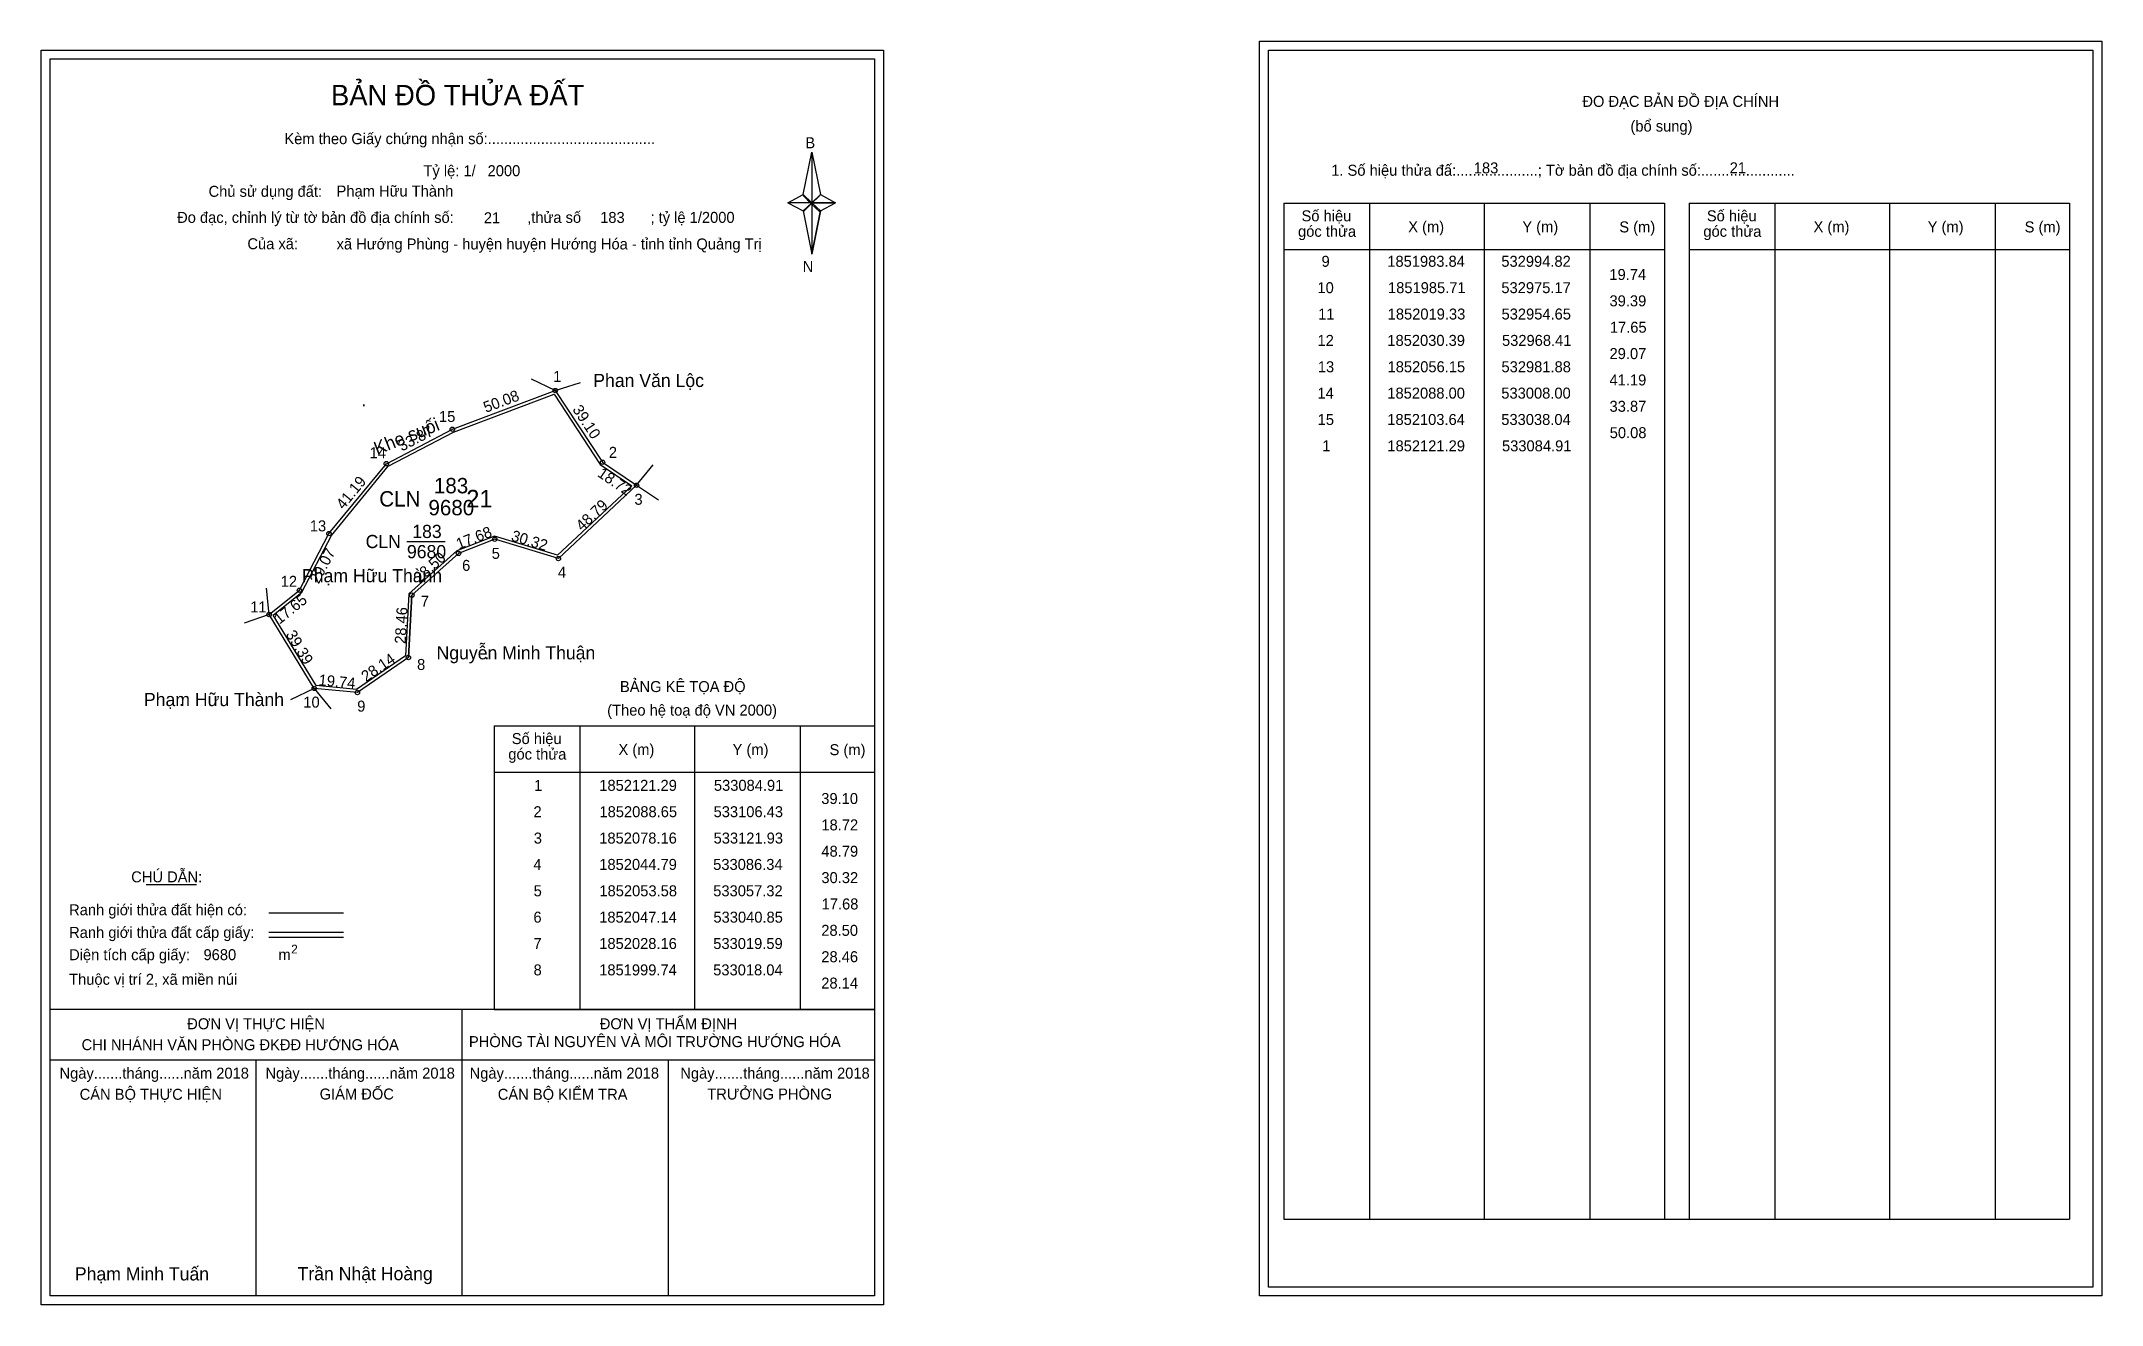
# Model space of a CAD drawing. Extents: x 532851 to 533789, y 1851705 to 1852280.
import ezdxf

# ---------------------------------------------------------------- set-up
doc = ezdxf.new("R2010")
doc.units = 0
for name, color, linetype in [('Level 1', 7, 'Continuous'), ('Level 10', 7, 'Continuous'), ('Level 11', 7, 'Continuous'), ('Level 13', 7, 'Continuous'), ('Level 2', 7, 'Continuous'), ('Level 22', 7, 'Continuous'), ('Level 27', 7, 'Continuous'), ('Level 3', 7, 'Continuous'), ('Level 36', 7, 'Continuous'), ('Level 4', 7, 'Continuous'), ('Level 49', 7, 'Continuous'), ('Level 5', 7, 'Continuous'), ('Level 53', 7, 'Continuous'), ('Level 55', 7, 'Continuous'), ('Level 6', 7, 'Continuous'), ('Level 60', 7, 'Continuous'), ('Level 63', 7, 'Continuous'), ('Level 7', 7, 'Continuous'), ('Level 9', 7, 'Continuous')]:
    doc.layers.add(name, color=color, linetype=linetype)

msp = doc.modelspace()

# ---------------------------------------------------------------- linework, layer by layer
at = {"layer": 'Level 1'}
for p, q in [((533409.53, 1852276.29), (533409.53, 1852276.29)), ((532854.88, 1852272.29), (532854.88, 1852272.29)), ((533197.73, 1852210.53), (533201.66, 1852229.81)), ((533201.66, 1852229.81), (533201.66, 1852206.76)), ((533201.66, 1852229.81), (533205.6, 1852210.53)), ((533190.84, 1852206.76), (533197.73, 1852210.53)), ((533197.73, 1852210.53), (533201.66, 1852206.76)), ((533201.37, 1852206.32), (533197.73, 1852210.09)), ((533205.3, 1852210.09), (533201.37, 1852206.32)), ((533201.37, 1852206.32), (533205.3, 1852210.09)), ((533205.6, 1852210.53), (533201.66, 1852206.76)), ((533201.66, 1852206.76), (533197.73, 1852203.08)), ((533201.37, 1852206.32), (533197.73, 1852202.64)), ((533197.73, 1852202.64), (533201.37, 1852206.32)), ((533197.73, 1852203.08), (533201.66, 1852183.36)), ((533205.3, 1852202.64), (533201.37, 1852206.32)), ((533201.66, 1852206.76), (533201.66, 1852183.36)), ((533201.66, 1852206.76), (533212.48, 1852206.76)), ((533201.66, 1852206.76), (533205.6, 1852203.08)), ((533205.6, 1852203.08), (533201.66, 1852183.36)), ((533205.6, 1852203.08), (533212.48, 1852206.76)), ((533416.59, 1852206.58), (533589.8, 1852206.58)), ((533455.77, 1851744.05), (533455.77, 1852206.58)), ((533507.92, 1851744.05), (533507.92, 1852206.58)), ((533555.86, 1852206.58), (533555.86, 1851744.05)), ((533589.8, 1852206.58), (533589.8, 1851744.05)), ((533601.11, 1852206.58), (533774.31, 1852206.58)), ((533640.29, 1851744.05), (533640.29, 1852206.58)), ((533692.43, 1851744.05), (533692.43, 1852206.58)), ((533740.38, 1852206.58), (533740.38, 1851744.05)), ((533774.31, 1852206.58), (533774.31, 1851744.05)), ((533416.59, 1852185.53), (533589.8, 1852185.53)), ((533601.11, 1852185.53), (533774.31, 1852185.53)), ((533057.07, 1851968.64), (533230.27, 1851968.64)), ((533096.25, 1851839.59), (533096.25, 1851968.64)), ((533148.39, 1851839.59), (533148.39, 1851968.64)), ((533196.34, 1851968.64), (533196.34, 1851839.59)), ((533057.07, 1851947.58), (533230.27, 1851947.58)), ((532898.72, 1851896.42), (532921.52, 1851896.42)), ((532954.45, 1851883.61), (532988.47, 1851883.61)), ((532954.45, 1851874.72), (532988.47, 1851874.72)), ((532954.45, 1851872.53), (532988.47, 1851872.53)), ((533068.54, 1851839.59), (532854.88, 1851839.59)), ((533230.27, 1851839.59), (533020.59, 1851839.59)), ((533042.58, 1851709.14), (533042.58, 1851839.59)), ((533057.07, 1851839.58), (533230.27, 1851839.58)), ((533230.28, 1851816.49), (532854.88, 1851816.49)), ((532948.73, 1851709.14), (532948.73, 1851816.49)), ((533136.43, 1851709.14), (533136.43, 1851816.49)), ((533416.59, 1851744.05), (533774.31, 1851744.05)), ((533784.93, 1851713.14), (533784.93, 1851713.14)), ((533230.27, 1851709.14), (533230.27, 1851709.14))]:
    msp.add_line(p, q, dxfattribs=at)
for points in [[(533197.73, 1852210.53), (533201.66, 1852229.81), (533201.66, 1852206.76)], [(533201.66, 1852206.76), (533205.6, 1852210.53), (533212.48, 1852206.76)], [(533190.84, 1852206.76), (533197.73, 1852203.08), (533201.66, 1852206.76)], [(533201.66, 1852206.76), (533201.66, 1852183.36), (533205.6, 1852203.08)]]:
    msp.add_lwpolyline(points, close=True, dxfattribs=at)
at = {"layer": 'Level 10'}
for p, q in [((533121.93, 1852078.16), (533086.34, 1852044.79)), ((533057.32, 1852053.58), (533040.85, 1852047.14)), ((533086.34, 1852044.79), (533057.32, 1852053.58)), ((533040.85, 1852047.14), (533019.59, 1852028.16)), ((533018.04, 1851999.74), (533019.59, 1852028.16))]:
    msp.add_line(p, q, dxfattribs=at)
for points in [[(533018.04, 1851999.74), (532994.82, 1851983.84), (532975.17, 1851985.71), (532954.65, 1852019.33), (532968.41, 1852030.39), (532981.88, 1852056.15), (533008, 1852088), (533038.04, 1852103.64), (533084.91, 1852121.29), (533106.43, 1852088.65), (533121.93, 1852078.16), (533086.34, 1852044.79), (533057.32, 1852053.58), (533040.85, 1852047.14), (533019.59, 1852028.16)], [(533016.68, 1852000.51), (532994.45, 1851985.28), (532976, 1851987.04), (532956.49, 1852019.01), (532969.52, 1852029.48), (532983.05, 1852055.37), (533008.9, 1852086.89), (533038.61, 1852102.36), (533084.36, 1852119.59), (533105.41, 1852087.65), (533119.69, 1852077.98), (533085.97, 1852046.36), (533057.26, 1852055.06), (533040.11, 1852048.35), (533018.22, 1852028.82)]]:
    msp.add_lwpolyline(points, close=True, dxfattribs=at)
at = {"layer": 'Level 11'}
for centre in [(533084.91, 1852121.29), (533038.04, 1852103.64), (533008, 1852088), (533106.43, 1852088.65), (533121.93, 1852078.16), (532981.88, 1852056.15), (533057.32, 1852053.58), (533040.85, 1852047.14), (533086.34, 1852044.79), (532968.41, 1852030.39), (533019.59, 1852028.16), (532954.65, 1852019.33), (533018.04, 1851999.74), (533018.04, 1851999.74), (532975.17, 1851985.71), (532994.82, 1851983.84)]:
    msp.add_circle(centre, 1, dxfattribs=at)
at = {"layer": 'Level 27'}
for p, q in [((533084.91, 1852121.29), (533074.08, 1852126.45)), ((533084.91, 1852121.29), (533096.32, 1852125)), ((533121.93, 1852078.16), (533129.46, 1852087.5)), ((533121.93, 1852078.16), (533131.96, 1852071.58)), ((532954.65, 1852019.33), (532953.4, 1852031.26)), ((532954.65, 1852019.33), (532943.29, 1852015.45)), ((532975.17, 1851985.71), (532964.35, 1851980.52)), ((532975.17, 1851985.71), (532982.78, 1851976.43))]:
    msp.add_line(p, q, dxfattribs=at)
at = {"layer": 'Level 3'}
for p, q in [((533416.59, 1852206.58), (533416.59, 1851744.05)), ((533601.11, 1852206.58), (533601.11, 1851744.05)), ((533057.07, 1851968.64), (533057.07, 1851839.59))]:
    msp.add_line(p, q, dxfattribs=at)
at = {"layer": 'Level 63'}
for points in [[(532850.88, 1852276.29), (533234.28, 1852276.29), (533234.28, 1851705.14), (532850.88, 1851705.14)], [(533405.53, 1852280.29), (533788.93, 1852280.29), (533788.93, 1851709.14), (533405.53, 1851709.14)], [(533409.53, 1852276.29), (533784.93, 1852276.29), (533784.93, 1851713.14), (533409.53, 1851713.14)], [(532854.88, 1852272.29), (533230.28, 1852272.29), (533230.28, 1851709.14), (532854.88, 1851709.14)]]:
    msp.add_lwpolyline(points, close=True, dxfattribs=at)
at = {"layer": 'Level 9'}
msp.add_line((533017.36, 1852052.56), (533034.8, 1852052.56), dxfattribs=at)

# ---------------------------------------------------------------- texts
at = {"layer": 'Level 1'}
for s, height, p in [('BẢN ĐỒ THỬA ĐẤT', 9.3313, (532982.81, 1852251.1)), ('ĐO ĐẠC BẢN ĐỒ ĐỊA CHÍNH', 5, (533552.48, 1852250.41)), ('Kèm theo Giấy chứng nhận số:.........................................', 5, (532961.58, 1852233.44)), ('(bổ sung)', 5, (533574.36, 1852239.17)), ('B', 5, (533198.75, 1852231.56)), ('1. Số hiệu thửa đấ:....................; Tờ bản đồ địa chính số:.......................', 5, (533438.14, 1852219.05)), ('Chủ sử dụng đất:', 5, (532927.06, 1852209.46)), ('Đo đạc, chỉnh lý từ tờ bản đồ địa chính số:                  ,thửa số                 ; tỷ lệ 1/2000', 5, (532912.74, 1852197.6)), ('Số hiệu', 5, (533424.62, 1852198.32)), ('Số hiệu', 5, (533609.14, 1852198.32)), ('Của xã:', 5, (532944.74, 1852185.6)), ('góc thửa', 5, (533423.04, 1852191.26)), ('X (m)', 5, (533473.19, 1852193.37)), ('Y (m)', 5, (533525.14, 1852193.37)), ('S (m)', 5, (533569.3, 1852193.27)), ('góc thửa', 5, (533607.55, 1852191.26)), ('X (m)', 5, (533657.7, 1852193.37)), ('Y (m)', 5, (533709.66, 1852193.37)), ('S (m)', 5, (533753.81, 1852193.27)), ('N', 5, (533197.55, 1852175.22)), ('BẢNG KÊ TỌA ĐỘ', 5, (533114.34, 1851984.04)), ('(Theo hệ toạ độ VN 2000)', 5, (533108.53, 1851973.32)), ('Số hiệu', 5, (533065.1, 1851960.37)), ('góc thửa', 5, (533063.52, 1851953.31)), ('X (m)', 5, (533113.66, 1851955.42)), ('Y (m)', 5, (533165.62, 1851955.42)), ('S (m)', 5, (533209.77, 1851955.32)), ('CHÚ DẪN:', 5, (532891.84, 1851897.43)), ('Ranh giới thửa đất hiện có:', 5, (532863.58, 1851882.43)), ('Ranh giới thửa đất cấp giấy:', 5, (532863.58, 1851872.15)), ('Diện tích cấp giấy:', 5, (532863.58, 1851861.99)), ('m', 5, (532958.89, 1851862.03)), ('2', 4, (532964.68, 1851865.05)), ('Thuộc vị trí 2, xã miền núi', 5, (532863.58, 1851850.79)), ('ĐƠN VỊ THỰC HIỆN', 5, (532917.35, 1851830.55)), ('ĐƠN VỊ THẨM ĐỊNH', 5, (533105.15, 1851830.55)), ('CHI NHÁNH VĂN PHÒNG ĐKĐĐ HƯỚNG HÓA', 5, (532869.26, 1851821.03)), ('PHÒNG TÀI NGUYÊN VÀ MÔI TRƯỜNG HƯỚNG HÓA', 5, (533045.6, 1851822.41)), ('Ngày.......tháng......năm 2018', 5, (532859.21, 1851808.08)), ('Ngày.......tháng......năm 2018', 5, (532952.96, 1851808.08)), ('Ngày.......tháng......năm 2018', 5, (533045.91, 1851808.08)), ('Ngày.......tháng......năm 2018', 5, (533141.82, 1851808.08)), ('CÁN BỘ THỰC HIỆN', 5, (532868.38, 1851798.45)), ('GIÁM ĐỐC', 5, (532977.64, 1851798.57)), ('CÁN BỘ KIỂM TRA', 5, (533058.72, 1851798.45)), ('TRƯỞNG PHÒNG', 5, (533154.1, 1851798.57)), ('Phạm Minh Tuấn', 6, (532866.2, 1851716.22)), ('Trần Nhật Hoàng', 6, (532967.58, 1851716.32))]:
    msp.add_text(s, height=height, dxfattribs=at).set_placement(p)
at = {"layer": 'Level 11'}
msp.add_text('Tỷ lệ: 1/', height=5, dxfattribs=at).set_placement((533024.89, 1852218.82))
at = {"layer": 'Level 13'}
for s, p in [('183', (533019.8, 1852054.16)), ('CLN', (532998.57, 1852049.56)), ('9680', (533017.37, 1852044.96))]:
    msp.add_text(s, height=6, dxfattribs=at).set_placement(p)
at = {"layer": 'Level 2'}
msp.add_text('Phạm Hữu Thành', height=6, dxfattribs=at).set_placement((532969.61, 1852034.01))
at = {"layer": 'Level 22'}
msp.add_text('Khe suối', height=6, rotation=21.8269, dxfattribs=at).set_placement((533003.77, 1852091.9))
at = {"layer": 'Level 3'}
msp.add_text('CLN', height=7, dxfattribs=at).set_placement((533004.78, 1852068.5))
at = {"layer": 'Level 36'}
for p in [(533112.02, 1852122.89), (532996.56, 1852114.11), (533052.65, 1851998.93), (532913.68, 1851977.64)]:
    msp.add_text('.', height=6, dxfattribs=at).set_placement(p)
at = {"layer": 'Level 4'}
msp.add_text('183', height=7, dxfattribs=at).set_placement((533029.64, 1852074.5))
at = {"layer": 'Level 49'}
for s, rotation, p in [('50.08', 20.63504, (533053.33, 1852111.11)), ('39.10', 303.39741, (533092.5, 1852112.68)), ('33.87', 27.50325, (533015.06, 1852093.48)), ('41.19', 50.64502, (532988.53, 1852066.79)), ('18.72', 325.91087, (533103.73, 1852082.51)), ('48.79', 43.15614, (533097.09, 1852057.07)), ('17.68', 21.35619, (533040.96, 1852048.9)), ('30.32', 343.14873, (533064.49, 1852053.08)), ('29.07', 62.39476, (532977.22, 1852032.99)), ('28.50', 41.75709, (533023.05, 1852033.4)), ('17.65', 38.79159, (532959.38, 1852014.66)), ('28.46', 86.87824, (533016.77, 1852005.88)), ('39.39', 301.39784, (532962.03, 1852010.31)), ('28.14', 34.40157, (532998.77, 1851988.49)), ('19.74', 354.5638, (532977, 1851987.14))]:
    msp.add_text(s, height=5, rotation=rotation, dxfattribs=at).set_placement(p)
at = {"layer": 'Level 5'}
msp.add_text('9680', height=7, dxfattribs=at).set_placement((533027.17, 1852064.5))
at = {"layer": 'Level 53'}
for s, p in [('9', (533433.74, 1852177.61)), ('1851983.84', (533463.67, 1852177.61)), ('532994.82', (533515.59, 1852177.61)), ('19.74', (533564.77, 1852171.61)), ('10', (533431.87, 1852165.61)), ('1851985.71', (533464, 1852165.61)), ('532975.17', (533515.6, 1852165.61)), ('39.39', (533564.83, 1852159.61)), ('11', (533432.19, 1852153.61)), ('1852019.33', (533463.85, 1852153.61)), ('532954.65', (533515.68, 1852153.61)), ('12', (533431.89, 1852141.61)), ('1852030.39', (533463.7, 1852141.61)), ('532968.41', (533515.89, 1852141.61)), ('17.65', (533565, 1852147.61)), ('13', (533432.05, 1852129.61)), ('1852056.15', (533463.79, 1852129.61)), ('532981.88', (533515.65, 1852129.61)), ('29.07', (533564.84, 1852135.61)), ('41.19', (533564.83, 1852123.61)), ('14', (533431.87, 1852117.61)), ('1852088.00', (533463.68, 1852117.61)), ('533008.00', (533515.57, 1852117.61)), ('33.87', (533564.84, 1852111.61)), ('15', (533431.98, 1852105.61)), ('1852103.64', (533463.67, 1852105.61)), ('533038.04', (533515.56, 1852105.61)), ('1', (533434.04, 1852093.61)), ('1852121.29', (533463.7, 1852093.61)), ('533084.91', (533515.89, 1852093.61)), ('50.08', (533564.93, 1852099.61)), ('1', (533075.27, 1851939.08)), ('1852121.29', (533104.93, 1851939.08)), ('533084.91', (533157.11, 1851939.08)), ('39.10', (533206, 1851933.08)), ('2', (533074.97, 1851927.08)), ('1852088.65', (533105.02, 1851927.08)), ('533106.43', (533156.97, 1851927.08)), ('3', (533075.12, 1851915.08)), ('1852078.16', (533104.92, 1851915.08)), ('533121.93', (533156.97, 1851915.08)), ('18.72', (533206.05, 1851921.08)), ('48.79', (533206.05, 1851909.08)), ('4', (533074.94, 1851903.08)), ('1852044.79', (533104.93, 1851903.08)), ('533086.34', (533156.79, 1851903.08)), ('30.32', (533206.05, 1851897.08)), ('5', (533075.06, 1851891.08)), ('1852053.58', (533104.99, 1851891.08)), ('533057.32', (533156.81, 1851891.08)), ('6', (533074.95, 1851879.08)), ('1852047.14', (533104.9, 1851879.08)), ('533040.85', (533156.9, 1851879.08)), ('17.68', (533206.16, 1851885.08)), ('7', (533074.98, 1851867.08)), ('1852028.16', (533104.92, 1851867.08)), ('533019.59', (533156.82, 1851867.08)), ('28.50', (533206, 1851873.08)), ('28.46', (533206.02, 1851861.08)), ('8', (533075.02, 1851855.08)), ('1851999.74', (533104.9, 1851855.08)), ('533018.04', (533156.79, 1851855.08)), ('28.14', (533205.99, 1851849.08))]:
    msp.add_text(s, height=5, dxfattribs=at).set_placement(p)
at = {"layer": 'Level 55'}
for s, height, p in [('1', 0.8, (533084.69, 1852121.29)), ('0', 0.22, (533084.83, 1852121.07)), ('0', 0.22, (533084.83, 1852121.07)), ('0', 0.22, (533084.83, 1852121.07)), ('15', 0.8, (533037.49, 1852103.64)), ('0', 0.22, (533037.96, 1852103.42)), ('0', 0.22, (533037.96, 1852103.42)), ('14', 0.8, (533007.43, 1852088)), ('0', 0.22, (533007.92, 1852087.78)), ('0', 0.22, (533007.92, 1852087.78)), ('2', 0.8, (533106.16, 1852088.65)), ('0', 0.22, (533106.35, 1852088.43)), ('3', 0.8, (533121.68, 1852078.16)), ('0', 0.22, (533121.85, 1852077.94)), ('0', 0.22, (533121.85, 1852077.94)), ('13', 0.8, (532981.34, 1852056.15)), ('0', 0.22, (532981.8, 1852055.93)), ('0', 0.22, (532981.8, 1852055.93)), ('5', 0.8, (533057.06, 1852053.58)), ('0', 0.22, (533057.24, 1852053.36)), ('6', 0.8, (533040.58, 1852047.14)), ('0', 0.22, (533040.77, 1852046.92)), ('4', 0.8, (533086.06, 1852044.79)), ('0', 0.22, (533086.26, 1852044.57)), ('12', 0.8, (532967.84, 1852030.39)), ('0', 0.22, (532968.33, 1852030.17)), ('0', 0.22, (532968.33, 1852030.17)), ('7', 0.8, (533019.32, 1852028.16)), ('0', 0.22, (533019.51, 1852027.94)), ('11', 0.8, (532954.13, 1852019.33)), ('0', 0.22, (532954.57, 1852019.11)), ('0', 0.22, (532954.57, 1852019.11)), ('0', 0.22, (532954.57, 1852019.11)), ('0', 0.22, (532954.57, 1852019.11)), ('8', 0.8, (533017.78, 1851999.74)), ('0', 0.22, (533017.96, 1851999.52)), ('10', 0.8, (532974.6, 1851985.71)), ('0', 0.22, (532975.09, 1851985.49)), ('0', 0.22, (532975.09, 1851985.49)), ('0', 0.22, (532975.09, 1851985.49)), ('9', 0.8, (532994.55, 1851983.84)), ('0', 0.22, (532994.74, 1851983.62))]:
    msp.add_text(s, height=height, dxfattribs=at).set_placement(p)
at = {"layer": 'Level 6'}
for s, p in [('2000', (533054.09, 1852218.86)), ('183', (533503.04, 1852220.13)), ('21', (533619.53, 1852220.17)), ('Phạm Hữu Thành', (532985.33, 1852209.59)), ('21', (533052.38, 1852197.42)), ('183', (533105.34, 1852197.58)), ('xã Hướng Phùng - huyện huyện Hướng Hóa - tỉnh tỉnh Quảng Trị', (532985.35, 1852185.51)), ('9680', (532924.76, 1851862))]:
    msp.add_text(s, height=5, dxfattribs=at).set_placement(p)
at = {"layer": 'Level 60'}
for s, p in [('Phan Văn Lộc', (533102.19, 1852122.89)), ('Nguyễn Minh Thuận', (533030.87, 1851998.93)), ('Phạm Hữu Thành', (532897.64, 1851977.64))]:
    msp.add_text(s, height=6, dxfattribs=at).set_placement(p)
at = {"layer": 'Level 7'}
msp.add_text('21', height=8, dxfattribs=at).set_placement((533044.4, 1852068.06))
at = {"layer": 'Level 9'}
for s, p in [('1', (533083.93, 1852125.18)), ('15', (533031.98, 1852106.98)), ('14', (533000.4, 1852090.47)), ('2', (533109.29, 1852090.65)), ('3', (533120.94, 1852069.28)), ('13', (532973.16, 1852057.18)), ('6', (533042.49, 1852039.19)), ('5', (533055.97, 1852044.68)), ('4', (533086.08, 1852036.06)), ('12', (532959.92, 1852031.95)), ('11', (532946.02, 1852020.28)), ('7', (533023.68, 1852022.89)), ('8', (533021.98, 1851994.1)), ('10', (532970.22, 1851976.96)), ('9', (532994.73, 1851975.14))]:
    msp.add_text(s, height=5, dxfattribs=at).set_placement(p)

doc.saveas('drawing.dxf')
